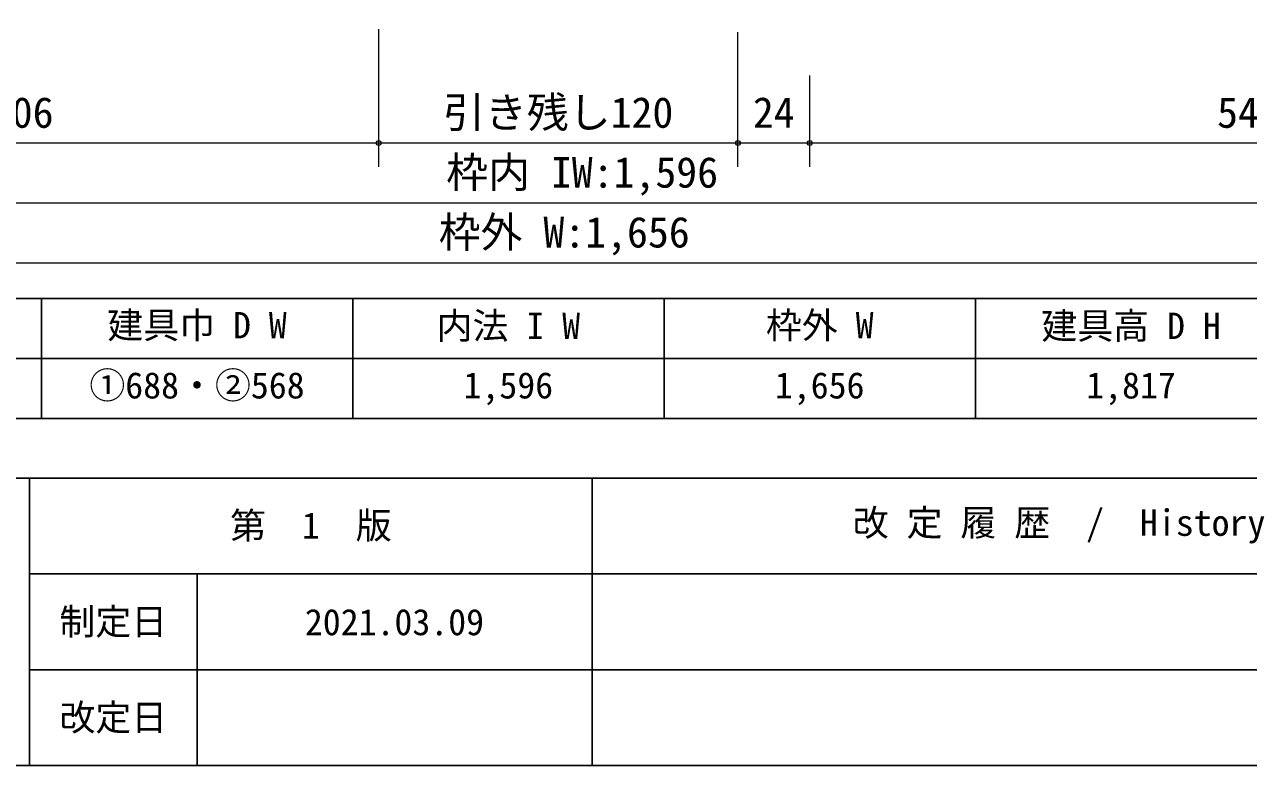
# Model space of a CAD drawing. Units: millimetres at full size; details may follow other scales. Extents: x -800 to 800, y -560 to 560.
# Drawn here: x -477.7 to -68.8, y -560 to -312.4 of the extents above; entities that cross this region are included whole.
import ezdxf
from ezdxf.enums import TextEntityAlignment as Align

# ---------------------------------------------------------------- set-up
doc = ezdxf.new("R2010")
doc.units = ezdxf.units.MM
doc.header["$LTSCALE"] = 4
doc.header["$PDMODE"] = 32
doc.header["$PDSIZE"] = 1.6
doc.layers.add('0-0', color=7, linetype='Continuous', lineweight=25)
doc.layers.add('2-0', color=4, linetype='Continuous', lineweight=9)
doc.styles.add('ＭＳ ゴシック', font='')
doc.styles.get('ＭＳ ゴシック').set_extended_font_data('MS Gothic')

msp = doc.modelspace()

# ---------------------------------------------------------------- linework, layer by layer
at = {"layer": '0-0'}
for p, q in [((-780, -404), (152, -404)), ((-472, -404), (-472, -444)), ((-368, -404), (-368, -444)), ((-264, -404), (-264, -444)), ((-160, -404), (-160, -444)), ((152, -424), (-780, -424)), ((-800, -464), (800, -464)), ((-476, -464), (-476, -560)), ((-288, -464), (-288, -560)), ((-476, -496), (800, -496)), ((-420, -496), (-420, -560)), ((-476, -528), (24, -528)), ((-800, -560), (800, -560))]:
    msp.add_line(p, q, dxfattribs=at)
msp.add_lwpolyline([(-780, -44), (-780, -444), (152, -444)], dxfattribs=at)
at = {"layer": '2-0'}
for p, q in [((-359.35, -359.999), (-359.35, -314.003)), ((-239.35, -359.999), (-239.35, -314.998)), ((-215.349, -359.999), (-215.349, -329.4)), ((-660.34, -351.999), (-359.35, -351.999)), ((-359.35, -351.999), (-239.35, -351.999)), ((-239.35, -351.999), (-215.349, -351.999)), ((-215.349, -351.999), (77.769, -351.999)), ((-660.34, -371.999), (77.769, -371.999)), ((-696.34, -391.999), (101.77, -391.999))]:
    msp.add_line(p, q, dxfattribs=at)
for p in [(-359.35, -351.999), (-239.35, -351.999), (-215.349, -351.999)]:
    msp.add_point(p, dxfattribs=at)

# ---------------------------------------------------------------- texts
at = {"layer": '0-0', "style": 'ＭＳ ゴシック'}
for s, p in [('建具巾 D W', (-450, -419.918)), ('内法 I W', (-340, -420.108)), ('枠外 W', (-230, -419.92)), ('建具高 D H', (-138, -420.131)), ('①688・②568', (-456, -440)), ('1,596', (-331, -440)), ('1,656', (-227, -440)), ('1,817', (-123, -440)), ('第\u30001\u3000版', (-409, -486.85)), ('改 定 履 歴\u3000/\u3000History', (-201, -485.894)), ('制定日', (-466, -518.955)), ('2021.03.09', (-384, -519.107)), ('改定日', (-466, -550.955))]:
    msp.add_text(s, height=8.798, dxfattribs=at).set_placement(p, align=Align.BOTTOM_LEFT)
at = {"layer": '2-0', "color": 7, "style": 'ＭＳ ゴシック'}
for s, p in [('有効開口:906', (-551.845, -349.999)), ('引き残し120', (-337.85, -349.999)), ('24', (-234.35, -349.999)), ('546', (-79.29, -349.999)), ('枠内 IW:1,596', (-336.785, -369.999)), ('枠外 W:1,656', (-339.285, -389.999))]:
    msp.add_text(s, height=10.26, dxfattribs=at).set_placement(p, align=Align.BOTTOM_LEFT)

doc.saveas('drawing.dxf')
